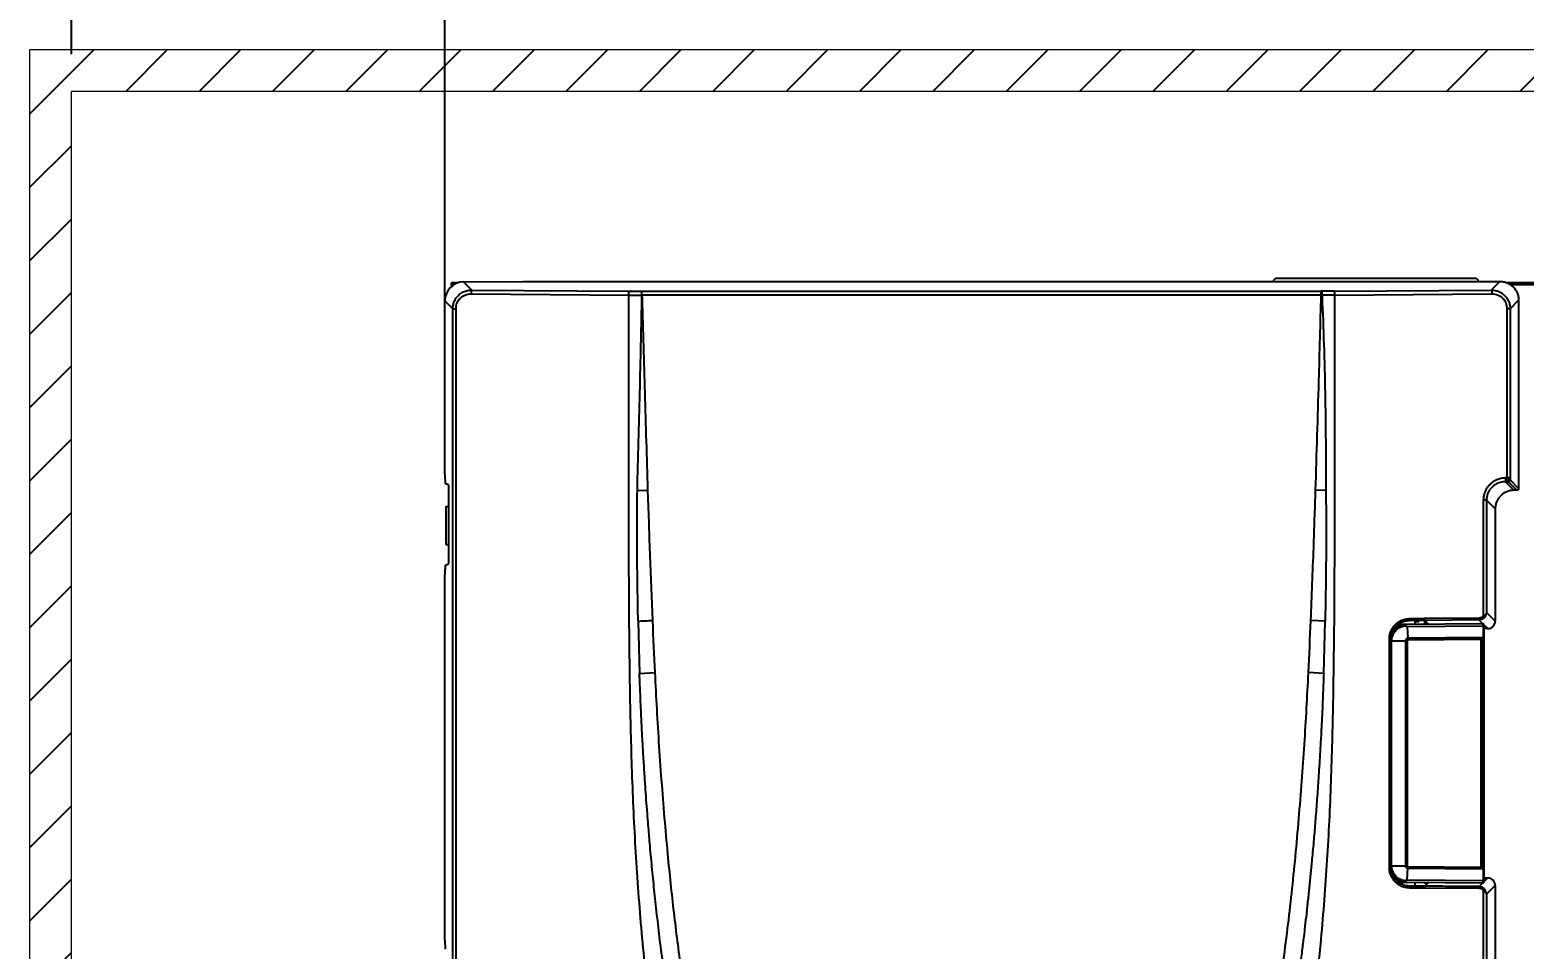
# Model space of a CAD drawing. Header units: millimetres. Extents: x 0 to 4395, y 0 to 3090.
# Drawn here: x 1617 to 2418, y 987 to 1479 of the extents above; entities that cross this region are included whole.
import ezdxf

# ---------------------------------------------------------------- set-up
doc = ezdxf.new("R2010")
doc.units = ezdxf.units.MM
doc.header["$LTSCALE"] = 10
doc.header["$PDSIZE"] = -1
doc.linetypes.add('HIDDEN', pattern=[1.905, 1.27, -0.635])
doc.layers.add('D', color=102, linetype='Continuous')
doc.layers.add('H', color=2, linetype='HIDDEN')
doc.layers.add('S', color=4, linetype='Continuous', lineweight=15)
doc.styles.add('STU25', font='isocp2.shx')
doc.dimstyles.new('STU25', dxfattribs={"dimscale": 20, "dimtxt": 2.5, "dimasz": 2, "dimexe": 0.6, "dimexo": 1, "dimgap": 1, "dimtad": 1, "dimdsep": 46, "dimtxsty": 'STU25', "dimcen": 2, "dimazin": 2, "dimtfac": 1, "dimtmove": 0, "dimatfit": 3, "dimfxl": 0, "dimtolj": 1, "dimtzin": 0, "dimarcsym": 0})

# ---------------------------------------------------------------- blocks, each defined once
blk = doc.blocks.new('*D13')
at = {"layer": 'D', "color": 0, "lineweight": -2}
for p, q in [((1639.67, 1466.13), (1639.67, 1567.92)), ((1839.67, 1285.81), (1839.67, 1567.92)), ((1799.67, 1555.92), (1679.67, 1555.92))]:
    blk.add_line(p, q, dxfattribs=at)
at = {"layer": 'D', "color": 0}
for points in [[(1679.67, 1562.58), (1679.67, 1549.25), (1639.67, 1555.92)], [(1799.67, 1549.25), (1799.67, 1562.58), (1839.67, 1555.92)]]:
    blk.add_solid(points, dxfattribs=at)
at = {"layer": 'Defpoints', "color": 0}
for p in [(1639.67, 1555.92), (1639.67, 1446.13), (1839.67, 1265.81)]:
    blk.add_point(p, dxfattribs=at)
at = {"layer": 'D', "color": 0, "insert": (1733.79, 1600.92), "char_height": 50, "attachment_point": 5, "style": 'STU25'}
blk.add_mtext('\\A1;Min200', dxfattribs=at)

msp = doc.modelspace()

# ---------------------------------------------------------------- hatches: boundary and pattern name
at = {"layer": 'H', "ltscale": 5}
h = msp.add_hatch(dxfattribs=at)
h.set_pattern_fill('ANSI31', color=256, scale=222.222222, style=0)
h.set_pattern_definition([(45, (193650.744, 13626.528), (-19.641855, 19.641855), [])])
h.paths.add_polyline_path([(1617.451, 786.911), (1617.451, 1468.353), (2680.894, 1468.353), (2680.894, 786.911)])
h.paths.add_polyline_path([(1639.673, 1446.133), (1639.673, 809.133), (2658.672, 809.133), (2658.672, 1446.133)], flags=16)

# ---------------------------------------------------------------- linework, layer by layer
at = {"color": 7, "linetype": 'Continuous', "lineweight": 25}
for p, q in [((1849.634, 1344.132), (1881.439, 1344.373)), ((1881.439, 1344.373), (2404.59, 1344.373)), ((2285.172, 1346.133), (2391.172, 1346.133)), ((2399.966, 1339.749), (2404.59, 1344.373)), ((1843.172, 1342.633), (1843.172, 1343.633)), ((1844.182, 1343.633), (1843.172, 1343.633)), ((1843.172, 1342.633), (1844.182, 1342.633)), ((1843.172, 1342.623), (1843.172, 1341.688)), ((1843.172, 1342.623), (1844.182, 1342.623)), ((1844.182, 1343.633), (1844.182, 1342.623)), ((1846.598, 1343.633), (1844.182, 1343.633)), ((1854.016, 1339.75), (1849.634, 1344.132)), ((1853.714, 1337.743), (1938.152, 1337.069)), ((1854.016, 1339.75), (1938.3, 1339.078)), ((1938.153, 1337.071), (1944.831, 1337.064)), ((1938.3, 1339.078), (1945.222, 1339.079)), ((1944.831, 1337.064), (1945.179, 1337.063)), ((2308.919, 1337.063), (1945.179, 1337.063)), ((1945.222, 1339.079), (2308.919, 1339.079)), ((2308.919, 1337.063), (2308.919, 1339.079)), ((2309.347, 1339.079), (2308.919, 1339.079)), ((2309.339, 1337.063), (2308.919, 1337.063)), ((2315.989, 1337.071), (2309.341, 1337.063)), ((2315.841, 1339.078), (2309.347, 1339.079)), ((2315.841, 1339.078), (2399.966, 1339.749)), ((2315.989, 1337.069), (2400.268, 1337.741)), ((2437.172, 1343.633), (2408.355, 1343.633)), ((1843.916, 1329.778), (1839.673, 1334.021)), ((1839.673, 1240.999), (1839.673, 1334.021)), ((2408.361, 1329.777), (2408.362, 1239.084)), ((2410.066, 1329.777), (2408.362, 1329.777)), ((2410.066, 1329.777), (2414.626, 1334.337)), ((2410.066, 1329.777), (2410.066, 1239.084)), ((2414.626, 1334.337), (2414.626, 1233.52)), ((1841.603, 1235.417), (1839.932, 1235.973)), ((1942.714, 1232.437), (1948.241, 1232.615)), ((2311.427, 1232.437), (2305.9, 1232.615)), ((2407.536, 1237.081), (2412.1, 1232.517)), ((2408.362, 1239.084), (2407.838, 1239.088)), ((2410.066, 1239.084), (2408.362, 1239.084)), ((2413.623, 1232.517), (2409.12, 1237.02)), ((2414.626, 1233.52), (2410.123, 1238.023)), ((2413.623, 1232.517), (2412.1, 1232.517)), ((1841.862, 1198.059), (1841.862, 1230.393)), ((2395.698, 1227.141), (2395.698, 1164.982)), ((2397.403, 1227.141), (2397.403, 1166.982)), ((2397.403, 1227.141), (2402.064, 1222.48)), ((1840.172, 1223.883), (1840.172, 1203.383)), ((1840.172, 1223.883), (1841.862, 1223.883)), ((2402.064, 1222.48), (2402.064, 1162.398)), ((1840.172, 1203.383), (1841.862, 1203.383)), ((1839.932, 1192.478), (1841.603, 1193.034)), ((1839.673, 991.759), (1839.673, 1187.449)), ((1943.114, 1162.42), (1943.892, 1134.409)), ((2311.029, 1162.42), (2303.35, 1162.748)), ((2310.252, 1134.408), (2311.027, 1162.42)), ((2354.311, 1160.634), (2350.085, 1160.591)), ((2395.472, 1160.999), (2354.726, 1160.639)), ((2356.141, 1162.775), (2364.337, 1162.845)), ((2356.285, 1163.779), (2364.289, 1163.848)), ((2359.172, 1162.133), (2361.172, 1162.133)), ((2359.172, 1160.678), (2359.172, 1162.133)), ((2361.172, 1162.133), (2361.172, 1162.818)), ((2393.522, 1164.037), (2364.29, 1163.787)), ((2364.343, 1162.784), (2366.419, 1160.742)), ((2393.388, 1163.033), (2364.347, 1162.786)), ((2364.406, 1161.806), (2364.406, 1162.736)), ((2365.406, 1161.806), (2364.406, 1161.806)), ((2364.406, 1160.724), (2364.406, 1161.806)), ((2365.406, 1160.733), (2365.406, 1161.806)), ((2397.403, 1166.982), (2402.064, 1162.398)), ((2345.379, 1030.523), (2345.386, 1152.714)), ((2395.541, 1159.693), (2354.98, 1159.334)), ((2354.98, 1159.334), (2355.354, 1153.241)), ((2394.456, 1152.615), (2355.25, 1152.269)), ((2395.541, 1153.596), (2355.354, 1153.241)), ((2355.36, 1153.07), (2355.354, 1153.241)), ((2395.547, 1153.425), (2355.36, 1153.07)), ((2394.538, 1030.951), (2394.538, 1152.315)), ((2394.755, 1152.315), (2394.538, 1152.315)), ((2394.755, 1030.951), (2394.755, 1152.315)), ((2395.541, 1159.693), (2395.541, 1153.596)), ((2395.547, 1153.425), (2395.547, 1029.841)), ((2395.974, 1153.425), (2395.547, 1153.425)), ((2395.974, 1159.522), (2395.974, 1153.425)), ((2398.115, 1158.384), (2395.974, 1158.349)), ((2395.974, 1153.425), (2395.974, 1029.841)), ((2346.608, 1031.627), (2346.608, 1151.639)), ((2346.611, 1151.838), (2353.991, 1151.838)), ((2354.164, 1151.838), (2353.991, 1151.838)), ((2353.991, 1151.838), (2353.991, 1031.428)), ((2354.164, 1151.838), (2354.164, 1031.428)), ((2354.956, 1151.969), (2354.956, 1031.297)), ((1943.895, 1134.409), (1952.078, 1134.82)), ((2310.246, 1134.409), (2302.063, 1134.82)), ((2346.611, 1031.428), (2353.991, 1031.428)), ((2354.98, 1023.932), (2355.354, 1030.025)), ((2355.25, 1030.997), (2394.456, 1030.651)), ((2355.354, 1030.025), (2395.541, 1029.67)), ((2355.36, 1030.196), (2395.547, 1029.841)), ((2394.755, 1030.951), (2394.538, 1030.951)), ((2395.541, 1029.67), (2395.541, 1023.574)), ((2395.974, 1029.841), (2395.547, 1029.841)), ((2395.974, 1029.841), (2395.974, 1023.745)), ((2395.974, 1024.883), (2398.115, 1024.847)), ((2350.059, 1022.675), (2354.726, 1022.628)), ((2351.857, 1023.158), (2354.093, 1022.658)), ((2354.726, 1022.628), (2395.472, 1022.268)), ((2354.98, 1023.932), (2395.541, 1023.574)), ((2364.351, 1020.398), (2356.138, 1020.471)), ((2364.314, 1019.392), (2356.285, 1019.462)), ((2359.172, 1020.444), (2359.172, 1022.588)), ((2393.522, 1019.197), (2364.315, 1019.452)), ((2366.454, 1022.524), (2364.355, 1020.459)), ((2364.406, 1021.806), (2364.406, 1022.542)), ((2365.406, 1021.806), (2364.406, 1021.806)), ((2365.406, 1022.533), (2365.406, 1021.806)), ((2395.693, 1018.256), (2395.688, 956.095)), ((2402.064, 1020.833), (2397.407, 1016.253)), ((2402.064, 1020.833), (2402.064, 960.751))]:
    msp.add_line(p, q, dxfattribs=at)
at = {"color": 8, "linetype": 'Continuous', "lineweight": 25}
for p, q in [((1844.44, 1342.623), (1844.182, 1342.623)), ((1844.182, 1342.623), (1844.182, 1342.457)), ((2437.289, 1342.623), (2410.243, 1342.623)), ((2394.808, 1163.338), (2393.388, 1163.033)), ((2393.388, 1163.033), (2395.457, 1160.998)), ((2395.974, 1160.49), (2398.115, 1158.384)), ((2351.859, 1160.109), (2349.478, 1160.085)), ((2346.171, 1151.639), (2346.608, 1151.639)), ((2346.17, 1031.627), (2346.608, 1031.627)), ((2398.115, 1024.847), (2395.968, 1022.735)), ((2349.451, 1023.182), (2351.857, 1023.158)), ((2395.498, 1022.273), (2393.392, 1020.202)), ((2394.847, 1019.891), (2393.392, 1020.202))]:
    msp.add_line(p, q, dxfattribs=at)
at = {"color": 7, "linetype": 'Continuous', "lineweight": 25, "flags": 128}
for points in [[(1843.916, 1329.778), (1843.963, 1329.778), (1844.067, 1329.778), (1844.225, 1329.778), (1844.433, 1329.778), (1844.685, 1329.778), (1844.972, 1329.778), (1845.287, 1329.778), (1845.62, 1329.778)], [(1948.241, 1232.615), (1948.521, 1223.88), (1948.813, 1215.146), (1949.115, 1206.412), (1949.428, 1197.678), (1949.752, 1188.945), (1950.088, 1180.212), (1950.434, 1171.48), (1950.792, 1162.748)], [(2408.059, 1237.077), (2407.766, 1237.079), (2407.536, 1237.081)], [(1943.112, 1162.42), (1944.069, 1162.461), (1945.028, 1162.502), (1945.987, 1162.543), (1946.947, 1162.584), (1947.908, 1162.625), (1948.869, 1162.666), (1949.83, 1162.707), (1950.792, 1162.748)], [(1950.792, 1162.748), (1950.941, 1159.256), (1951.094, 1155.765), (1951.249, 1152.274), (1951.409, 1148.782), (1951.571, 1145.292), (1951.737, 1141.801), (1951.906, 1138.31), (1952.078, 1134.82)], [(2302.063, 1134.82), (2302.236, 1138.31), (2302.405, 1141.801), (2302.57, 1145.292), (2302.733, 1148.782), (2302.892, 1152.274), (2303.048, 1155.765), (2303.2, 1159.256), (2303.35, 1162.748)], [(2395.974, 1153.425), (2395.966, 1153.456), (2395.943, 1153.486), (2395.904, 1153.514), (2395.851, 1153.539), (2395.786, 1153.56), (2395.711, 1153.577), (2395.628, 1153.589), (2395.541, 1153.596)], [(2354.164, 1031.428), (2354.142, 1031.428), (2354.121, 1031.428), (2354.099, 1031.428), (2354.077, 1031.428), (2354.055, 1031.428), (2354.034, 1031.428), (2354.012, 1031.428), (2353.991, 1031.428)], [(2395.974, 1029.841), (2395.966, 1029.81), (2395.943, 1029.781), (2395.904, 1029.753), (2395.851, 1029.728), (2395.786, 1029.706), (2395.711, 1029.689), (2395.628, 1029.677), (2395.541, 1029.67)]]:
    msp.add_lwpolyline(points, dxfattribs=at)
at = {"color": 7, "linetype": 'Continuous', "lineweight": 25}
for centre, radius, start, end in [((2285.172, 1344.133), 2, 90, 173.107897), ((2391.172, 1344.133), 2, 6.892103, 90), ((2403.852, 1238.662), 4.009, 336.766779, 6.094054), ((2391.537, 1163.792), 2.001, 337.710177, 7.020059), ((2394.078, 1163.004), 2.557, 30.47212, 50.683512), ((2355.254, 1151.971), 0.298, 90.807308, 180.298948), ((2394.239, 1152.317), 0.299, 359.721235, 83.697697), ((2394.457, 1152.317), 0.298, 359.697075, 90.197526), ((2392.277, 1153.399), 3.27, 0.457314, 3.455411), ((2355.254, 1031.296), 0.298, 179.702475, 269.191269), ((2352.08, 1030.223), 3.28, 356.54882, 359.538455), ((2394.239, 1030.949), 0.299, 276.301552, 0.278806), ((2394.457, 1030.949), 0.298, 269.803188, 0.302211), ((2392.277, 1029.867), 3.27, 356.544486, 359.542789)]:
    msp.add_arc(centre, radius, start, end, dxfattribs=at)
for centre, major_axis, ratio, start_param, end_param in [((1849.661, 1334.069), (2.801, 9.673), 0.9911126, 0.2870208, 1.8550781), ((1839.937, 1240.997), (0, 5.025), 0.0525534, 1.570568, 3.1240902), ((1841.598, 1230.393), (0, 5.025), 0.0524078, 4.712389, 6.265732), ((1839.937, 1187.454), (0, 5.025), 0.0525534, 0.0175027, 1.571778), ((1841.598, 1198.059), (0, 5.025), 0.0524078, 3.1590459, 4.712389), ((2398.038, 1162.409), (2.874, -2.826), 0.9973093, 5.5073115, 7.0589209), ((2398.038, 1020.823), (2.874, 2.826), 0.9973093, 5.5074498, 7.0590591), ((1839.937, 991.757), (0, 5.025), 0.0525534, 1.570568, 3.1240902)]:
    msp.add_ellipse(centre, major_axis=major_axis, ratio=ratio, start_param=start_param, end_param=end_param, dxfattribs=at)
for points, knots in [([(2404.59, 1344.373), (2405.25, 1344.336), (2406.564, 1344.261), (2408.458, 1343.663), (2410.206, 1342.741), (2411.733, 1341.478), (2412.995, 1339.951), (2413.917, 1338.203), (2414.515, 1336.309), (2414.589, 1334.996), (2414.626, 1334.337)], [0, 0, 0, 0, 0.1255528, 0.2499933, 0.3750359, 0.5000734, 0.6251269, 0.7500802, 0.874695, 1, 1, 1, 1]), ([(1843.916, 1329.778), (1843.954, 1330.436), (1844.029, 1331.749), (1844.629, 1333.634), (1845.56, 1335.375), (1846.674, 1336.714), (1847.823, 1337.719), (1848.926, 1338.432), (1849.783, 1338.905), (1850.291, 1339.053), (1850.361, 1339.073)], [0, 0, 0, 0, 0.1634337, 0.3262651, 0.4876187, 0.6530334, 0.7580817, 0.8676101, 0.9816447, 1, 1, 1, 1]), ([(1845.62, 1329.778), (1845.651, 1330.307), (1845.712, 1331.364), (1846.198, 1332.885), (1846.954, 1334.283), (1848.312, 1335.892), (1850.567, 1337.417), (1852.664, 1337.634), (1853.714, 1337.743)], [0, 0, 0, 0, 0.1250484, 0.2501111, 0.3752312, 0.5004495, 0.7500303, 1, 1, 1, 1]), ([(1854.016, 1339.75), (1853.978, 1339.709), (1853.901, 1339.626), (1853.803, 1339.157), (1853.733, 1338.507), (1853.72, 1337.997), (1853.714, 1337.743)], [0, 0, 0, 0, 0.2499954, 0.4999923, 0.7500007, 1, 1, 1, 1]), ([(1949.399, 952.383), (1947.904, 966.734), (1944.917, 995.406), (1941.745, 1038.494), (1939.755, 1081.582), (1938.773, 1124.664), (1938.15, 1181.594), (1938.107, 1252.397), (1938.137, 1308.84), (1938.152, 1337.069)], [0, 0, 0, 0, 0.112406, 0.2245659, 0.3365327, 0.4484103, 0.5602748, 0.7800741, 1, 1, 1, 1]), ([(1938.153, 1337.071), (1938.156, 1337.323), (1938.162, 1337.835), (1938.195, 1338.466), (1938.233, 1338.836), (1938.268, 1339.027), (1938.289, 1339.06), (1938.3, 1339.078)], [0, 0, 0, 0, 0.24732627, 0.50187045, 0.72072806, 0.85229533, 1, 1, 1, 1]), ([(1942.715, 1232.437), (1943.181, 1249.873), (1943.881, 1276.028), (1944.587, 1306.544), (1944.911, 1322.709), (1945.075, 1331.018), (1945.151, 1335.229), (1945.173, 1336.503), (1945.176, 1336.914), (1945.177, 1337.063)], [0, 0, 0, 0, 0.5000003, 0.7500002, 0.8750003, 0.9634656, 0.9882196, 0.9957312, 1, 1, 1, 1]), ([(1945.181, 1337.063), (1945.184, 1337.319), (1945.191, 1337.83), (1945.202, 1338.483), (1945.212, 1338.954), (1945.219, 1339.038), (1945.222, 1339.079)], [0, 0, 0, 0, 0.2499968, 0.4999926, 0.750001, 1, 1, 1, 1]), ([(1945.181, 1337.063), (1945.206, 1336.17), (1945.7, 1318.761), (1946.663, 1283.943), (1947.706, 1250.023), (1948.241, 1232.615)], [0, 0, 0, 0, 0.0256689, 0.5000001, 1, 1, 1, 1]), ([(2315.989, 1337.069), (2315.998, 1313.115), (2316.016, 1265.218), (2316.039, 1193.388), (2315.549, 1131.407), (2314.305, 1079.264), (2312.296, 1036.944), (2309.15, 994.625), (2306.213, 966.463), (2304.744, 952.368)], [0, 0, 0, 0, 0.1866101, 0.3731314, 0.5595788, 0.6694613, 0.7794353, 0.8895986, 1, 1, 1, 1]), ([(2305.9, 1232.615), (2306.501, 1252.111), (2307.574, 1286.925), (2308.508, 1321.743), (2308.919, 1337.063)], [0, 0, 0, 0, 0.5599998, 1, 1, 1, 1]), ([(2309.337, 1337.063), (2309.337, 1337.319), (2309.338, 1337.83), (2309.34, 1338.483), (2309.344, 1338.954), (2309.346, 1339.038), (2309.348, 1339.079)], [0, 0, 0, 0, 0.249998, 0.5000076, 0.7500074, 1, 1, 1, 1]), ([(2309.341, 1337.063), (2309.341, 1337.063), (2309.341, 1337.057), (2309.341, 1337.036), (2309.344, 1336.963), (2309.355, 1336.69), (2310.05, 1319.282), (2311.237, 1284.486), (2311.363, 1249.88), (2311.426, 1232.437)], [0, 0, 0, 0, 0.0000206, 0.0001716, 0.0005807, 0.0021113, 0.0080226, 0.5000011, 1, 1, 1, 1]), ([(2315.841, 1339.078), (2315.852, 1339.06), (2315.873, 1339.027), (2315.908, 1338.837), (2315.946, 1338.468), (2315.98, 1337.836), (2315.986, 1337.323), (2315.988, 1337.071)], [0, 0, 0, 0, 0.1473395, 0.2786145, 0.4971669, 0.7521879, 1, 1, 1, 1]), ([(2399.966, 1339.749), (2400.004, 1339.707), (2400.081, 1339.625), (2400.179, 1339.156), (2400.249, 1338.505), (2400.262, 1337.996), (2400.268, 1337.741)], [0, 0, 0, 0, 0.2499975, 0.4999943, 0.7500023, 1, 1, 1, 1]), ([(2400.268, 1337.741), (2401.318, 1337.633), (2403.415, 1337.416), (2405.67, 1335.891), (2407.028, 1334.282), (2407.784, 1332.883), (2408.27, 1331.362), (2408.331, 1330.305), (2408.361, 1329.777)], [0, 0, 0, 0, 0.2499738, 0.4995547, 0.6247719, 0.7498906, 0.8749507, 1, 1, 1, 1]), ([(2403.622, 1339.079), (2403.692, 1339.056), (2404.404, 1338.821), (2405.624, 1338.124), (2407.171, 1336.886), (2408.422, 1335.372), (2409.353, 1333.633), (2409.952, 1331.748), (2410.028, 1330.435), (2410.066, 1329.777)], [0, 0, 0, 0, 0.0184082, 0.1876468, 0.3468084, 0.5122592, 0.6736551, 0.8365251, 1, 1, 1, 1]), ([(1843.91, 857.249), (1843.912, 910.802), (1843.915, 999.007), (1843.916, 1121.865), (1843.916, 1225.822), (1843.916, 1295.126), (1843.916, 1329.778)], [0, 0, 0, 0, 0.34, 0.56, 0.78, 1, 1, 1, 1]), ([(1845.652, 857.247), (1845.638, 936.002), (1845.62, 1042.857), (1845.621, 1200.367), (1845.62, 1279.123), (1845.62, 1329.778)], [0, 0, 0, 0, 0.5, 0.6783978, 1, 1, 1, 1]), ([(1943.11, 1162.42), (1942.915, 1174.09), (1942.526, 1197.428), (1942.652, 1220.768), (1942.715, 1232.437)], [0, 0, 0, 0, 0.5000831, 1, 1, 1, 1]), ([(2303.35, 1162.748), (2303.872, 1175.788), (2304.806, 1199.074), (2305.566, 1222.367), (2305.9, 1232.615)], [0, 0, 0, 0, 0.5599997, 1, 1, 1, 1]), ([(2311.427, 1232.437), (2311.49, 1220.768), (2311.616, 1197.428), (2311.226, 1174.09), (2311.031, 1162.42)], [0, 0, 0, 0, 0.4999167, 1, 1, 1, 1]), ([(2407.838, 1239.088), (2406.952, 1239.039), (2405.246, 1238.946), (2403.125, 1238.238), (2401.515, 1237.413), (2400.325, 1236.6), (2399.018, 1235.464), (2397.944, 1234.186), (2397.122, 1232.83), (2396.572, 1231.682), (2396.082, 1230.284), (2395.757, 1228.722), (2395.717, 1227.625), (2395.7, 1227.141)], [0, 0, 0, 0, 0.1410332, 0.2712917, 0.352208, 0.4283151, 0.4996063, 0.6264833, 0.6905737, 0.7498293, 0.8272725, 0.9237794, 1, 1, 1, 1]), ([(2407.536, 1237.081), (2407.053, 1237.066), (2406.129, 1237.038), (2404.827, 1236.769), (2403.384, 1236.293), (2401.854, 1235.493), (2400.306, 1234.244), (2399.049, 1232.738), (2398.115, 1230.999), (2397.515, 1229.114), (2397.44, 1227.8), (2397.403, 1227.141)], [0, 0, 0, 0, 0.0925673, 0.1771731, 0.2538281, 0.3832681, 0.5045929, 0.6303333, 0.7527241, 0.8761094, 1, 1, 1, 1]), ([(2412.1, 1232.517), (2411.44, 1232.479), (2410.126, 1232.404), (2408.232, 1231.806), (2406.484, 1230.884), (2404.957, 1229.622), (2403.695, 1228.094), (2402.773, 1226.346), (2402.175, 1224.453), (2402.101, 1223.139), (2402.064, 1222.48)], [0, 0, 0, 0, 0.1255566, 0.249994, 0.3750389, 0.5000753, 0.6251281, 0.7500808, 0.8746947, 1, 1, 1, 1]), ([(2408.059, 1237.077), (2408.097, 1237.118), (2408.173, 1237.201), (2408.276, 1237.68), (2408.343, 1238.335), (2408.355, 1238.842), (2408.362, 1239.084)], [0, 0, 0, 0, 0.2505885, 0.502603, 0.762124, 1, 1, 1, 1]), ([(2410.066, 1239.084), (2410.045, 1239.043), (2410.002, 1238.962), (2409.785, 1238.696), (2409.487, 1238.368), (2409.131, 1238.002), (2408.769, 1237.652), (2408.445, 1237.357), (2408.183, 1237.141), (2408.101, 1237.099), (2408.059, 1237.077)], [0, 0, 0, 0, 0.126739, 0.2494581, 0.3792524, 0.4999998, 0.6258492, 0.7506018, 0.8714237, 1, 1, 1, 1]), ([(2408.059, 1237.077), (2408.206, 1237.074), (2408.501, 1237.07), (2408.83, 1237.055), (2409.057, 1237.038), (2409.099, 1237.026), (2409.12, 1237.02)], [0, 0, 0, 0, 0.2798149, 0.5635073, 0.7828349, 1, 1, 1, 1]), ([(2410.123, 1238.023), (2410.108, 1237.892), (2410.077, 1237.629), (2409.845, 1237.298), (2409.514, 1237.066), (2409.251, 1237.035), (2409.12, 1237.02)], [0, 0, 0, 0, 0.2499942, 0.4999985, 0.7500002, 1, 1, 1, 1]), ([(2410.066, 1239.084), (2410.069, 1238.938), (2410.073, 1238.643), (2410.088, 1238.313), (2410.105, 1238.085), (2410.117, 1238.044), (2410.123, 1238.023)], [0, 0, 0, 0, 0.2794484, 0.5626124, 0.7818184, 1, 1, 1, 1]), ([(2414.626, 1233.52), (2414.611, 1233.389), (2414.581, 1233.126), (2414.349, 1232.794), (2414.017, 1232.562), (2413.754, 1232.532), (2413.623, 1232.517)], [0, 0, 0, 0, 0.2499959, 0.4999981, 0.7499976, 1, 1, 1, 1]), ([(2397.403, 1227.141), (2397.368, 1227.141), (2397.299, 1227.141), (2396.911, 1227.141), (2396.368, 1227.141), (2395.921, 1227.141), (2395.698, 1227.141)], [0, 0, 0, 0, 0.2499996, 0.4999975, 0.7499967, 1, 1, 1, 1]), ([(2345.386, 1152.714), (2345.428, 1153.44), (2345.51, 1154.883), (2346.161, 1156.965), (2347.166, 1158.881), (2348.534, 1160.563), (2350.195, 1161.948), (2352.086, 1162.97), (2354.14, 1163.637), (2355.566, 1163.732), (2356.284, 1163.779)], [0, 0, 0, 0, 0.1256356, 0.2498389, 0.3750441, 0.4999919, 0.624945, 0.7501465, 0.8741893, 1, 1, 1, 1]), ([(2346.239, 1152.715), (2346.276, 1153.372), (2346.35, 1154.685), (2346.94, 1156.579), (2347.857, 1158.323), (2349.099, 1159.852), (2350.608, 1161.11), (2352.329, 1162.042), (2354.196, 1162.648), (2355.493, 1162.732), (2356.141, 1162.775)], [0, 0, 0, 0, 0.1249959, 0.249952, 0.3749113, 0.4998789, 0.6248646, 0.7498747, 0.8748901, 1, 1, 1, 1]), ([(2354.093, 1160.608), (2353.78, 1160.572), (2353.035, 1160.487), (2352.29, 1160.248), (2351.859, 1160.109)], [0, 0, 0, 0, 0.4212283, 1, 1, 1, 1]), ([(2353.073, 1160.449), (2352.951, 1160.416), (2352.775, 1160.369), (2352.609, 1160.259), (2352.545, 1160.179), (2352.527, 1160.109), (2352.533, 1160.054), (2352.56, 1160.001), (2352.621, 1159.94), (2352.737, 1159.88), (2352.84, 1159.855), (2352.897, 1159.841)], [0, 0, 0, 0, 0.3101841, 0.4486024, 0.5654272, 0.6230044, 0.6766186, 0.7280277, 0.780141, 0.8770272, 1, 1, 1, 1]), ([(2353.073, 1160.449), (2353.268, 1160.489), (2353.604, 1160.558), (2353.949, 1160.593), (2354.093, 1160.608)], [0, 0, 0, 0, 0.5819961, 1, 1, 1, 1]), ([(2354.093, 1160.608), (2354.126, 1160.618), (2354.181, 1160.634), (2354.256, 1160.635), (2354.3, 1160.634), (2354.311, 1160.634)], [0, 0, 0, 0, 0.5252519, 0.8769887, 1, 1, 1, 1]), ([(2354.469, 1160.636), (2354.515, 1160.637), (2354.568, 1160.637), (2354.634, 1160.638), (2354.674, 1160.638), (2354.707, 1160.639), (2354.726, 1160.639)], [0, 0, 0, 0, 0.5328544, 0.6154713, 0.7717542, 1, 1, 1, 1]), ([(2356.285, 1163.779), (2356.284, 1163.647), (2356.281, 1163.382), (2356.249, 1163.05), (2356.201, 1162.818), (2356.161, 1162.789), (2356.141, 1162.775)], [0, 0, 0, 0, 0.2499923, 0.5000005, 0.749984, 1, 1, 1, 1]), ([(2364.34, 1162.845), (2364.343, 1162.861), (2364.348, 1162.894), (2364.346, 1163.116), (2364.33, 1163.43), (2364.301, 1163.681), (2364.287, 1163.807)], [0, 0, 0, 0, 0.24987526, 0.49998223, 0.75024525, 1, 1, 1, 1]), ([(2395.698, 1164.982), (2395.549, 1164.842), (2395.253, 1164.562), (2394.713, 1164.27), (2394.131, 1164.077), (2393.725, 1164.05), (2393.523, 1164.037)], [0, 0, 0, 0, 0.2497423, 0.4996816, 0.7497942, 1, 1, 1, 1]), ([(2396.282, 1164.3), (2396.088, 1164.124), (2395.692, 1163.761), (2395.185, 1163.41), (2394.86, 1163.348), (2394.808, 1163.338)], [0, 0, 0, 0, 0.443464, 0.9104615, 1, 1, 1, 1]), ([(2395.472, 1160.999), (2395.48, 1160.956), (2395.496, 1160.875), (2395.518, 1160.543), (2395.533, 1160.146), (2395.538, 1159.838), (2395.541, 1159.693)], [0, 0, 0, 0, 0.2868436, 0.5491282, 0.7868355, 1, 1, 1, 1]), ([(2395.974, 1160.497), (2395.971, 1160.539), (2395.966, 1160.616), (2395.918, 1160.74), (2395.847, 1160.841), (2395.754, 1160.917), (2395.662, 1160.966), (2395.566, 1160.994), (2395.5, 1160.997), (2395.472, 1160.999)], [0, 0, 0, 0, 0.1585595, 0.2948301, 0.4996934, 0.6216129, 0.747785, 0.8948554, 1, 1, 1, 1]), ([(2397.403, 1166.982), (2397.399, 1166.939), (2397.388, 1166.822), (2397.301, 1166.457), (2396.999, 1165.935), (2396.387, 1165.376), (2395.904, 1165.1), (2395.698, 1164.982)], [0, 0, 0, 0, 0.0601081, 0.1632816, 0.5001348, 0.7860066, 1, 1, 1, 1]), ([(2395.974, 1160.497), (2395.974, 1160.463), (2395.974, 1160.395), (2395.974, 1160.085), (2395.974, 1159.735), (2395.974, 1159.522)], [0, 0, 0, 0, 0.2819644, 0.5629233, 1, 1, 1, 1]), ([(2397.403, 1166.982), (2397.342, 1166.506), (2397.25, 1165.79), (2396.782, 1164.896), (2396.448, 1164.499), (2396.282, 1164.3)], [0, 0, 0, 0, 0.4992487, 0.7497816, 1, 1, 1, 1]), ([(2346.179, 1152.715), (2346.183, 1152.715), (2346.247, 1152.715), (2346.243, 1152.715), (2346.239, 1152.715)], [0, 0, 0, 0, 0.0599394, 1, 1, 1, 1]), ([(2346.182, 1030.526), (2346.182, 1050.254), (2346.182, 1090.984), (2346.182, 1131.714), (2346.182, 1152.715)], [0, 0, 0, 0, 0.48437435, 1, 1, 1, 1]), ([(2346.408, 1154.447), (2346.75, 1155.264), (2347.448, 1156.929), (2349.377, 1158.942), (2351.032, 1159.72), (2351.859, 1160.109)], [0, 0, 0, 0, 0.3248572, 0.6624288, 1, 1, 1, 1]), ([(2346.611, 1151.838), (2346.718, 1152.75), (2346.932, 1154.573), (2348.326, 1156.984), (2350.333, 1158.903), (2352.043, 1159.528), (2352.897, 1159.841)], [0, 0, 0, 0, 0.2499507, 0.4999284, 0.7499502, 1, 1, 1, 1]), ([(2354.98, 1159.334), (2354.6, 1159.436), (2353.909, 1159.619), (2353.211, 1159.772), (2352.897, 1159.841)], [0, 0, 0, 0, 0.5512612, 1, 1, 1, 1]), ([(2355.354, 1153.241), (2355.174, 1153.218), (2354.814, 1153.173), (2354.363, 1152.845), (2354.051, 1152.384), (2354.011, 1152.02), (2353.991, 1151.838)], [0, 0, 0, 0, 0.2503131, 0.5003544, 0.7502167, 1, 1, 1, 1]), ([(2355.36, 1153.07), (2355.187, 1153.046), (2354.836, 1152.997), (2354.442, 1152.67), (2354.207, 1152.264), (2354.178, 1151.98), (2354.164, 1151.838)], [0, 0, 0, 0, 0.2743462, 0.5544235, 0.777085, 1, 1, 1, 1]), ([(2395.974, 1159.522), (2395.968, 1159.542), (2395.956, 1159.584), (2395.858, 1159.637), (2395.717, 1159.678), (2395.6, 1159.688), (2395.541, 1159.693)], [0, 0, 0, 0, 0.2500121, 0.5000047, 0.7500206, 1, 1, 1, 1]), ([(2345.982, 1151.857), (2346, 1151.857), (2346.037, 1151.855), (2346.183, 1151.85), (2346.378, 1151.844), (2346.534, 1151.84), (2346.611, 1151.838)], [0, 0, 0, 0, 0.2441027, 0.5000194, 0.7559088, 1, 1, 1, 1]), ([(2346.608, 1151.639), (2346.609, 1151.676), (2346.609, 1151.743), (2346.61, 1151.809), (2346.611, 1151.838)], [0, 0, 0, 0, 0.5599894, 1, 1, 1, 1]), ([(1959.548, 956.683), (1958.233, 965.98), (1955.62, 984.443), (1953.21, 1005.041), (1951.786, 1018.406), (1951.148, 1024.654), (1950.536, 1030.914), (1949.951, 1037.186), (1949.436, 1042.993), (1948.985, 1048.311), (1948.542, 1053.664), (1948.053, 1059.807), (1947.505, 1067.046), (1946.931, 1075.135), (1946.342, 1084.057), (1945.776, 1093.38), (1945.248, 1102.985), (1944.793, 1112.188), (1944.416, 1120.716), (1944.124, 1127.982), (1943.969, 1132.407), (1943.899, 1134.409)], [0, 0, 0, 0, 0.1578072, 0.3133675, 0.3485042, 0.3836901, 0.4189257, 0.4542111, 0.4895468, 0.5169142, 0.5439049, 0.5798123, 0.6204796, 0.6659089, 0.7161031, 0.7707519, 0.822876, 0.8777732, 0.9255956, 0.9663389, 1, 1, 1, 1]), ([(1952.078, 1134.82), (1952.398, 1128.302), (1953.043, 1115.131), (1954.282, 1095.117), (1955.713, 1074.899), (1957.308, 1054.955), (1958.96, 1036.66), (1960.656, 1019.924), (1962.39, 1004.471), (1964.299, 989.079), (1966.373, 973.636), (1967.9, 963.294), (1968.67, 958.084)], [0, 0, 0, 0, 0.1102429, 0.2227506, 0.338736, 0.4526254, 0.5607273, 0.6490361, 0.7367921, 0.823409, 0.9110395, 1, 1, 1, 1]), ([(2285.472, 958.084), (2286.449, 964.74), (2288.386, 977.927), (2290.922, 997.489), (2293.175, 1016.872), (2295.178, 1036.548), (2296.965, 1056.533), (2298.556, 1076.583), (2299.936, 1096.25), (2301.124, 1115.622), (2301.752, 1128.452), (2302.063, 1134.82)], [0, 0, 0, 0, 0.1136341, 0.2251598, 0.3332024, 0.4432572, 0.5592578, 0.6721438, 0.7830174, 0.8922995, 1, 1, 1, 1]), ([(2310.243, 1134.409), (2310.188, 1132.819), (2310.067, 1129.365), (2309.85, 1123.769), (2309.58, 1117.347), (2309.247, 1110.099), (2308.841, 1102.025), (2308.371, 1093.507), (2307.863, 1085.099), (2307.262, 1075.85), (2306.565, 1065.96), (2305.755, 1055.455), (2304.896, 1045.128), (2304.067, 1035.872), (2303.253, 1027.384), (2302.52, 1020.091), (2301.751, 1012.796), (2300.978, 1005.774), (2300.24, 999.312), (2299.457, 992.751), (2298.551, 985.462), (2297.424, 976.807), (2296.101, 967.093), (2295.113, 960.271), (2294.593, 956.682)], [0, 0, 0, 0, 0.0267259, 0.0580948, 0.0941049, 0.1347543, 0.1800406, 0.2299613, 0.2781226, 0.3215992, 0.3857333, 0.4447551, 0.4986695, 0.5598887, 0.600917, 0.6419778, 0.6830722, 0.7242007, 0.7607036, 0.7923691, 0.8352491, 0.8841461, 0.9390621, 1, 1, 1, 1]), ([(2356.274, 1019.462), (2355.556, 1019.51), (2354.128, 1019.605), (2352.072, 1020.274), (2350.179, 1021.294), (2348.522, 1022.683), (2347.154, 1024.36), (2346.152, 1026.279), (2345.501, 1028.357), (2345.42, 1029.8), (2345.38, 1030.523)], [0, 0, 0, 0, 0.1259136, 0.2500163, 0.375331, 0.5001514, 0.6252713, 0.7500858, 0.8747429, 1, 1, 1, 1]), ([(2345.982, 1031.409), (2346, 1031.41), (2346.037, 1031.411), (2346.183, 1031.416), (2346.378, 1031.422), (2346.534, 1031.426), (2346.611, 1031.428)], [0, 0, 0, 0, 0.2440895, 0.4999983, 0.7559284, 1, 1, 1, 1]), ([(2346.178, 1030.526), (2346.182, 1030.526), (2346.246, 1030.526), (2346.242, 1030.527), (2346.238, 1030.528)], [0, 0, 0, 0, 0.067924, 1, 1, 1, 1]), ([(2356.138, 1020.471), (2355.489, 1020.514), (2354.191, 1020.599), (2352.322, 1021.206), (2350.602, 1022.139), (2349.094, 1023.397), (2347.854, 1024.925), (2346.939, 1026.668), (2346.349, 1028.559), (2346.275, 1029.871), (2346.239, 1030.528)], [0, 0, 0, 0, 0.1251882, 0.2502617, 0.3752908, 0.5002657, 0.6251973, 0.7501082, 0.8749969, 1, 1, 1, 1]), ([(2351.857, 1023.158), (2351.029, 1023.547), (2349.373, 1024.325), (2347.443, 1026.337), (2346.746, 1028.001), (2346.405, 1028.817)], [0, 0, 0, 0, 0.3373538, 0.6753238, 1, 1, 1, 1]), ([(2346.611, 1031.428), (2346.61, 1031.465), (2346.609, 1031.532), (2346.608, 1031.598), (2346.608, 1031.627)], [0, 0, 0, 0, 0.5598741, 1, 1, 1, 1]), ([(2352.897, 1023.425), (2352.043, 1023.738), (2350.333, 1024.364), (2348.326, 1026.283), (2346.932, 1028.693), (2346.718, 1030.517), (2346.611, 1031.428)], [0, 0, 0, 0, 0.2500507, 0.5000725, 0.7500493, 1, 1, 1, 1]), ([(2353.991, 1031.428), (2354.011, 1031.246), (2354.051, 1030.883), (2354.364, 1030.421), (2354.814, 1030.093), (2355.174, 1030.048), (2355.354, 1030.025)], [0, 0, 0, 0, 0.2498609, 0.4997015, 0.7497554, 1, 1, 1, 1]), ([(2354.164, 1031.428), (2354.187, 1031.249), (2354.232, 1030.89), (2354.551, 1030.484), (2354.946, 1030.242), (2355.222, 1030.211), (2355.36, 1030.196)], [0, 0, 0, 0, 0.2804865, 0.562123, 0.7820317, 1, 1, 1, 1]), ([(2352.897, 1023.425), (2352.84, 1023.411), (2352.736, 1023.386), (2352.621, 1023.326), (2352.561, 1023.266), (2352.534, 1023.213), (2352.527, 1023.16), (2352.544, 1023.09), (2352.607, 1023.009), (2352.773, 1022.898), (2352.95, 1022.851), (2353.073, 1022.818)], [0, 0, 0, 0, 0.1231351, 0.2199069, 0.2715663, 0.3221086, 0.3747565, 0.4318529, 0.5485258, 0.6872644, 1, 1, 1, 1]), ([(2352.897, 1023.425), (2353.292, 1023.513), (2353.99, 1023.667), (2354.681, 1023.852), (2354.98, 1023.932)], [0, 0, 0, 0, 0.565826, 1, 1, 1, 1]), ([(2354.093, 1022.658), (2353.926, 1022.676), (2353.629, 1022.708), (2353.305, 1022.768), (2353.137, 1022.803), (2353.092, 1022.813), (2353.078, 1022.816), (2353.074, 1022.817), (2353.073, 1022.818)], [0, 0, 0, 0, 0.4865003, 0.8618013, 0.9605582, 0.9876776, 0.9956907, 1, 1, 1, 1]), ([(2354.726, 1022.628), (2354.666, 1022.628), (2354.58, 1022.63), (2354.467, 1022.63), (2354.323, 1022.631), (2354.195, 1022.646), (2354.093, 1022.658)], [0, 0, 0, 0, 0.259543, 0.3726769, 0.5026827, 1, 1, 1, 1]), ([(2356.274, 1019.462), (2356.273, 1019.595), (2356.271, 1019.861), (2356.241, 1020.195), (2356.195, 1020.428), (2356.157, 1020.457), (2356.138, 1020.471)], [0, 0, 0, 0, 0.2499993, 0.5000012, 0.7499888, 1, 1, 1, 1]), ([(2364.354, 1020.458), (2364.358, 1020.437), (2364.364, 1020.395), (2364.363, 1020.16), (2364.347, 1019.834), (2364.319, 1019.58), (2364.305, 1019.452)], [0, 0, 0, 0, 0.2499942, 0.5000038, 0.7500018, 1, 1, 1, 1]), ([(2393.392, 1020.202), (2387.973, 1020.249), (2378.297, 1020.334), (2368.619, 1020.42), (2364.36, 1020.458)], [0, 0, 0, 0, 0.5599998, 1, 1, 1, 1]), ([(2393.522, 1019.197), (2393.522, 1019.325), (2393.52, 1019.579), (2393.491, 1019.904), (2393.447, 1020.139), (2393.41, 1020.181), (2393.392, 1020.202)], [0, 0, 0, 0, 0.2499834, 0.4999928, 0.7500111, 1, 1, 1, 1]), ([(2395.693, 1018.256), (2395.546, 1018.395), (2395.25, 1018.673), (2394.713, 1018.963), (2394.134, 1019.156), (2393.731, 1019.184), (2393.529, 1019.197)], [0, 0, 0, 0, 0.249725, 0.4996567, 0.7497707, 1, 1, 1, 1]), ([(2396.28, 1018.94), (2396.087, 1019.116), (2395.69, 1019.476), (2395.197, 1019.822), (2394.886, 1019.883), (2394.847, 1019.891)], [0, 0, 0, 0, 0.4535265, 0.931367, 1, 1, 1, 1]), ([(2395.541, 1023.574), (2395.538, 1023.428), (2395.533, 1023.121), (2395.518, 1022.723), (2395.496, 1022.391), (2395.48, 1022.31), (2395.472, 1022.268)], [0, 0, 0, 0, 0.2131519, 0.4508601, 0.7131277, 1, 1, 1, 1]), ([(2395.472, 1022.268), (2395.538, 1022.275), (2395.669, 1022.29), (2395.836, 1022.406), (2395.952, 1022.572), (2395.967, 1022.703), (2395.974, 1022.769)], [0, 0, 0, 0, 0.249659, 0.4994825, 0.7495674, 1, 1, 1, 1]), ([(2395.974, 1023.745), (2395.968, 1023.724), (2395.956, 1023.683), (2395.858, 1023.629), (2395.717, 1023.588), (2395.6, 1023.579), (2395.541, 1023.574)], [0, 0, 0, 0, 0.2500141, 0.5000054, 0.7500203, 1, 1, 1, 1]), ([(2395.696, 1018.259), (2395.777, 1018.339), (2395.94, 1018.5), (2396.131, 1018.711), (2396.26, 1018.873), (2396.273, 1018.918), (2396.28, 1018.94)], [0, 0, 0, 0, 0.250256, 0.4998899, 0.7508112, 1, 1, 1, 1]), ([(2397.407, 1016.253), (2397.362, 1016.477), (2397.289, 1016.84), (2396.904, 1017.382), (2396.406, 1017.843), (2395.924, 1018.123), (2395.697, 1018.255)], [0, 0, 0, 0, 0.3073931, 0.5000469, 0.7646019, 1, 1, 1, 1]), ([(2395.974, 1023.745), (2395.974, 1023.607), (2395.974, 1023.33), (2395.974, 1022.941), (2395.974, 1022.834), (2395.974, 1022.769)], [0, 0, 0, 0, 0.2795304, 0.560056, 1, 1, 1, 1]), ([(2397.407, 1016.253), (2397.345, 1016.73), (2397.251, 1017.459), (2396.776, 1018.356), (2396.439, 1018.752), (2396.28, 1018.94)], [0, 0, 0, 0, 0.499176, 0.7622481, 1, 1, 1, 1]), ([(2397.407, 1016.253), (2397.407, 1005.024), (2397.409, 984.973), (2397.41, 964.921), (2397.411, 956.098)], [0, 0, 0, 0, 0.5599999, 1, 1, 1, 1])]:
    msp.add_open_spline(points, degree=3, knots=knots, dxfattribs=at)
at = {"color": 8, "linetype": 'Continuous', "lineweight": 25}
for points, knots in [([(1850.361, 1339.073), (1850.874, 1339.252), (1852.055, 1339.664), (1853.308, 1339.719), (1854.016, 1339.75)], [0, 0, 0, 0, 0.4339272, 1, 1, 1, 1]), ([(2399.966, 1339.749), (2400.446, 1339.731), (2401.367, 1339.697), (2402.595, 1339.45), (2403.316, 1339.19), (2403.622, 1339.079)], [0, 0, 0, 0, 0.3856123, 0.7386087, 1, 1, 1, 1]), ([(2346.117, 1152.793), (2346.158, 1153.191), (2346.261, 1154.16), (2346.901, 1155.747), (2348.155, 1157.726), (2350.258, 1159.573), (2352.167, 1160.167), (2353.073, 1160.449)], [0, 0, 0, 0, 0.1079651, 0.2630463, 0.4577445, 0.7426486, 1, 1, 1, 1]), ([(2345.384, 1152.714), (2345.503, 1152.714), (2345.742, 1152.715), (2346.031, 1152.715), (2346.131, 1152.715), (2346.179, 1152.715)], [0, 0, 0, 0, 0.3396841, 0.6815098, 1, 1, 1, 1]), ([(2345.395, 1030.523), (2345.513, 1030.523), (2345.75, 1030.523), (2346.034, 1030.524), (2346.131, 1030.525), (2346.178, 1030.526)], [0, 0, 0, 0, 0.3414652, 0.6832907, 1, 1, 1, 1]), ([(2353.073, 1022.818), (2352.164, 1023.101), (2350.255, 1023.696), (2348.153, 1025.543), (2346.901, 1027.52), (2346.263, 1029.099), (2346.161, 1030.06), (2346.12, 1030.451)], [0, 0, 0, 0, 0.2587327, 0.5435249, 0.7385204, 0.8938776, 1, 1, 1, 1])]:
    msp.add_open_spline(points, degree=3, knots=knots, dxfattribs=at)
at = {"layer": 'S', "linetype": 'Continuous'}
for p, q in [((2680.894, 1468.353), (1617.451, 1468.353)), ((1617.451, 786.911), (1617.451, 1468.353)), ((2658.672, 1446.133), (1639.673, 1446.133)), ((1639.673, 809.133), (1639.673, 1446.133))]:
    msp.add_line(p, q, dxfattribs=at)

# ---------------------------------------------------------------- dimensions: what is measured, and where the dimension line sits
at = {"layer": 'D'}
dim = msp.add_linear_dim(base=(1639.673, 1555.918), p1=(1839.673, 1265.813), p2=(1639.673, 1446.133), text='Min<>', dimstyle='STU25', dxfattribs=at)
dim.commit()
dim.dimension.update_dxf_attribs({"geometry": '*D13', "text_midpoint": (1733.786, 1555.918), "dimtype": 160})

doc.saveas('drawing.dxf')
